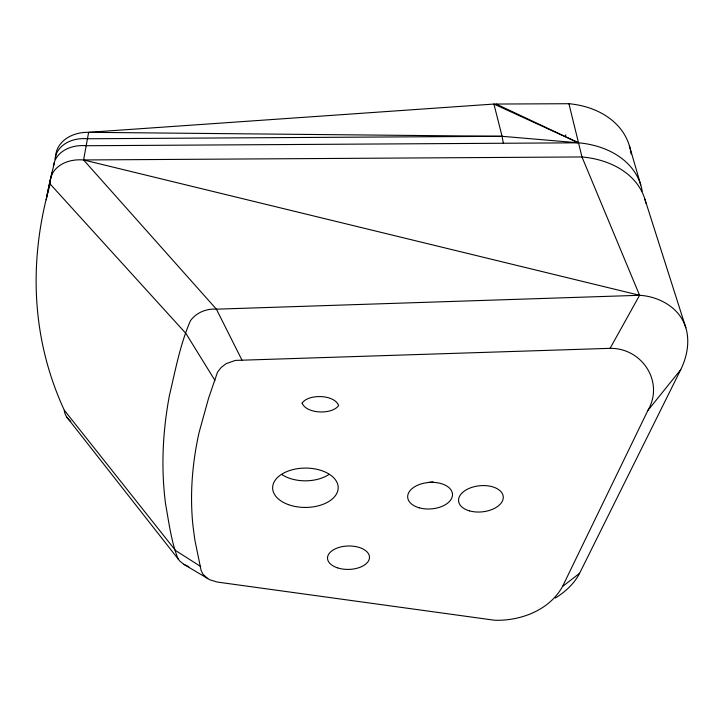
<?xml version="1.0" encoding="UTF-8"?>
<svg xmlns="http://www.w3.org/2000/svg" width="724" height="724" viewBox="0 0 724 724"><rect width="100%" height="100%" fill="white"/><g stroke="black" fill="none" stroke-linecap="round" stroke-linejoin="round"><path stroke-width="1.09" d="M207.77 578.648L202.865 574.078L201.091 570.403L194.837 539.896L192.973 525.896A949.96 481.333 -18.5 0 1 199.073 432.545L208.602 398.155L217.499 372.199L221.173 367.439L226.169 363.647L235.354 360.407L610.088 348.334C642.152 347.918 664.551 382.1 647.835 410.517L562.521 586.503C549.489 610.187 520.601 621.074 494.619 620.242L217.236 582.051L209.897 579.824L183.796 564.304L179.751 561.01L66.898 417.259M70.807 421.522A28.435 17.847 7.7 0 1 64.318 410.255A668.858 449.921 -16.3 0 1 50.191 184.05A34.734 25.992 13.8 0 1 83.586 159.959L88.636 132.32L493.904 104.057L568.919 103.713A85.305 64.454 -15.4 0 1 631.093 153.986M565.462 135.931L565.806 134.872M555.326 598.033C565.236 591.897 574.213 583.752 579.607 573.281L680.768 369.593C687.058 356.751 689.954 341.737 685.854 327.782L644.858 199.1M610.088 348.334L639.591 295.292L581.978 156.954L568.919 103.713M647.835 410.517L680.768 369.593M562.521 586.503L579.607 573.281M685.854 327.782C679.899 307.908 659.374 296.478 639.591 295.292L216.395 309.175C206.566 308.433 196.285 312.587 190.466 320.687C180.158 344.162 175.407 370.335 169.443 395.349A1143.974 572.476 -21 0 0 165.579 504.04C168.945 522.429 171.217 541.842 178.185 559.109M642.188 191.19A88.21 64.671 -14.3 0 0 578.512 142.809L502.094 136.311L87.704 138.755A34.109 25.928 14.5 0 0 54.943 159.334M496.365 104.129L578.512 142.809L86.355 145.732A34.309 25.955 14.3 0 0 53.404 166.339M241.97 360.109L216.395 309.175L83.586 159.959L581.978 156.954A89.26 64.717 -13.9 0 1 645.917 203.281M503.334 143.252L502.094 136.311L88.636 132.32A33.756 26.263 5.7 0 0 55.63 157.66M83.586 159.959L639.591 295.292M188.819 566.738L183.796 564.304M578.512 142.809L493.904 104.057L502.094 136.311M200.693 566.512L175.516 550.502L64.318 410.255M50.191 184.05L185.959 333.511L214.956 380.435M629.337 145.605L640.74 184.901M46.897 196.566A630.903 424.834 -24 0 1 54.445 162.945M46.236 199.824A656.55 449.061 -16.8 0 1 52.219 172.484M328.968 474.446A32.173 19.847 -0.1 0 1 281.781 474.501M432.925 481.795A22.046 13.385 -4.3 0 1 428.427 482.374M302.116 403.078C306.397 414.092 332.108 414.807 338.642 405.567C334.669 394.426 308.397 393.684 302.116 403.078M288.442 504.637A32.77 19.675 -0.2 0 0 338.18 488.121A32.77 19.675 -0.2 0 0 289.618 470.555A32.77 19.675 -0.2 0 0 288.442 504.637M419.16 507.796A22.453 13.267 -4.1 0 0 452.5 494.429A22.453 13.267 -4.1 0 0 418.608 484.799A22.453 13.267 -4.1 0 0 419.16 507.796M469.405 510.845A22.444 13.113 -5.7 0 0 503.28 497.569A22.444 13.113 -5.7 0 0 470.039 488.021A22.444 13.113 -5.7 0 0 469.405 510.845M337.303 567.788A20.987 11.702 -1.4 0 0 369.484 557.797A20.987 11.702 -1.4 0 0 338.751 547.498A20.987 11.702 -1.4 0 0 337.303 567.788"/></g></svg>
